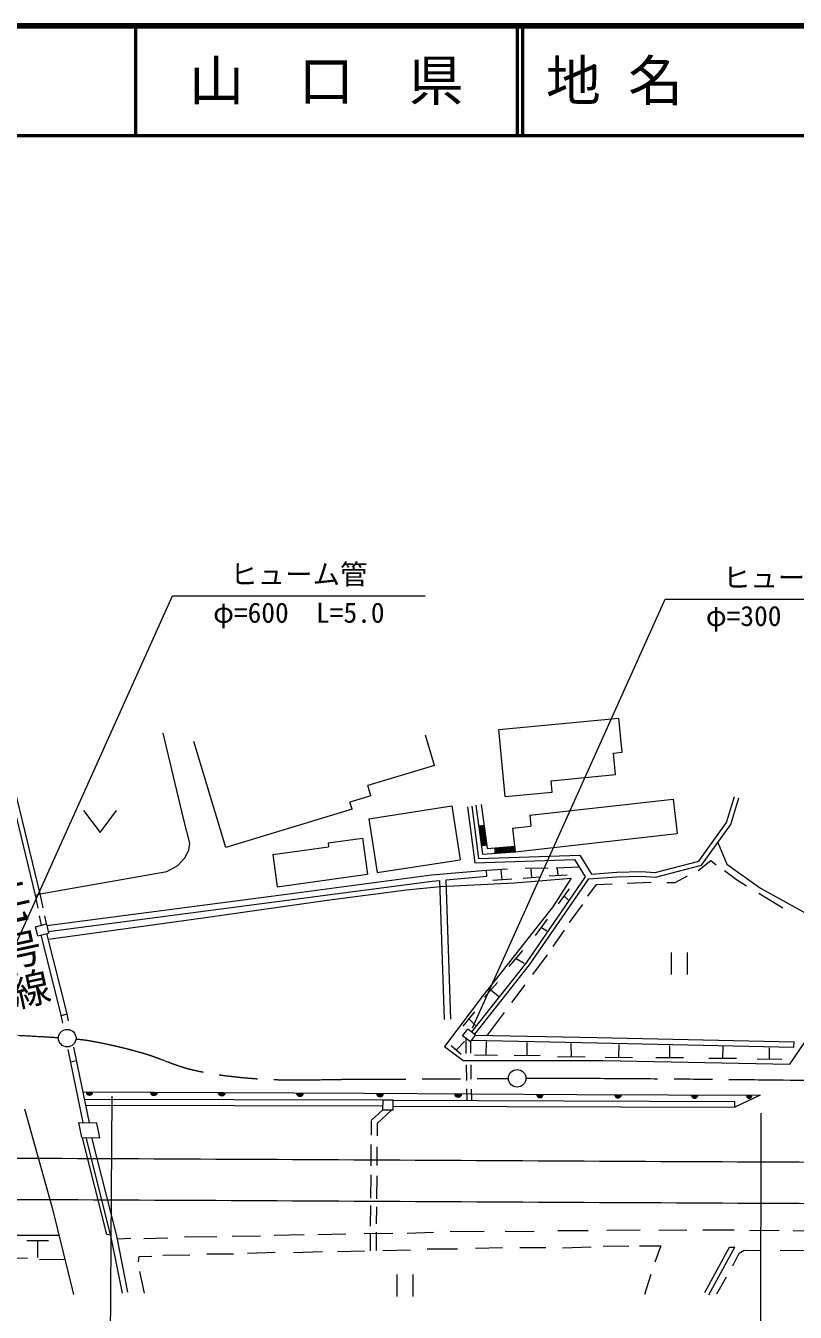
# Model space of a CAD drawing. Units: millimetres, scale not verified. Extents: x 40000 to 680000, y 20000 to 380000.
# Drawn here: x 322996 to 393096, y 262798 to 380000 of the extents above; entities that cross this region are included whole.
import ezdxf
from ezdxf.enums import TextEntityAlignment as Align

# ---------------------------------------------------------------- set-up
doc = ezdxf.new("R2010")
doc.units = ezdxf.units.MM
doc.header["$LTSCALE"] = 1000
doc.linetypes.add('CHAIN', pattern=[18.5, 12, -1.5, 3.5, -1.5])
for name, color, linetype, lineweight in [('M-BGD', 7, 'Continuous', 13), ('M-BMK', 2, 'CHAIN', 13), ('M-BMK-SRVR', 3, 'Continuous', 13), ('M-STR-HTXT', 7, 'Continuous', 13), ('M-TTL', 2, 'Continuous', 140), ('M-TTL-LINE', 7, 'Continuous', 50)]:
    doc.layers.add(name, color=color, linetype=linetype, lineweight=lineweight)
doc.layers.add('M-BGD-HTXT', color=7, linetype='Continuous')
doc.layers.add('M-TTL-TXT', color=7, linetype='Continuous')
doc.styles.add('@ＭＳ ゴシック', font='')
doc.styles.add('ＭＳ ゴシック', font='')
doc.styles.get('@ＭＳ ゴシック').set_extended_font_data('@MS Gothic')
doc.styles.get('ＭＳ ゴシック').set_extended_font_data('MS Gothic')

# ---------------------------------------------------------------- blocks, each defined once
blk = doc.blocks.new('田')
at = {"color": 7, "linetype": 'Continuous', "lineweight": 13}
for p, q in [((-0.75, 1), (-0.75, -1)), ((0.75, -1), (0.75, 1))]:
    blk.add_line(p, q, dxfattribs=at)
blk = doc.blocks.new('畑')
at = {"color": 7, "linetype": 'Continuous', "lineweight": 13}
for p, q in [((-1.5, 1), (0, -1)), ((0, -1), (1.5, 1))]:
    blk.add_line(p, q, dxfattribs=at)

msp = doc.modelspace()

# ---------------------------------------------------------------- linework, layer by layer
at = {"layer": 'M-BGD'}
for p, q in [((366107, 315892), (377035, 316922)), ((377327, 313814), (377035, 316922)), ((337384, 307664), (335524, 315559)), ((360247, 312621), (359417, 315367)), ((366683, 309779), (366107, 315892)), ((323874, 300806), (320618, 314238)), ((324323, 300905), (321065, 314347)), ((341233, 305142), (338316, 314796)), ((376548, 313740), (377327, 313814)), ((376733, 311776), (376548, 313740)), ((360247, 312621), (354152, 310778)), ((370865, 311223), (376733, 311776)), ((354434, 309847), (354152, 310778)), ((370963, 310182), (370865, 311223)), ((354434, 309847), (352531, 309272)), ((366683, 309779), (370963, 310182)), ((368902, 308069), (381980, 309549)), ((381980, 309549), (382334, 306424)), ((386843, 307418), (387547, 309790)), ((387225, 307230), (387950, 309671)), ((352729, 308616), (341233, 305142)), ((352729, 308616), (352531, 309272)), ((354247, 307749), (361799, 308922)), ((361799, 308922), (362559, 304026)), ((363252, 308845), (363900, 303753)), ((363629, 308893), (364234, 304144)), ((363988, 308982), (364598, 304520)), ((364484, 309050), (364992, 305331)), ((337943, 305544), (337384, 307664)), ((354247, 307749), (355007, 302853)), ((364292, 307130), (364546, 305270)), ((364342, 307136), (364596, 305277)), ((364391, 307143), (364645, 305284)), ((364441, 307150), (364695, 305290)), ((364490, 307157), (364744, 305297)), ((364540, 307163), (364794, 305304)), ((364589, 307170), (364844, 305311)), ((364639, 307177), (364893, 305318)), ((364688, 307184), (364943, 305324)), ((367349, 306903), (369012, 307091)), ((368902, 308069), (369012, 307091)), ((384303, 303898), (386843, 307418)), ((384555, 303530), (387225, 307230)), ((350535, 305562), (353662, 305998)), ((353662, 305998), (354120, 302710)), ((367349, 306903), (367592, 304755)), ((367592, 304755), (382334, 306424)), ((337498, 304196), (337841, 304882)), ((337841, 304882), (337943, 305544)), ((345503, 304487), (350586, 305196)), ((350535, 305562), (350586, 305196)), ((364598, 304520), (367592, 304755)), ((364992, 305331), (365030, 305055)), ((365030, 305055), (367553, 305253)), ((365686, 305057), (367557, 305204)), ((365690, 305007), (367561, 305154)), ((365694, 304957), (367565, 305104)), ((365698, 304907), (367569, 305054)), ((365702, 304857), (367573, 305004)), ((365706, 304807), (367577, 304954)), ((365710, 304758), (367581, 304904)), ((365713, 304708), (367584, 304855)), ((365717, 304658), (367588, 304805)), ((386050, 305602), (386874, 303627)), ((336850, 303509), (337498, 304196)), ((345503, 304487), (345910, 301566)), ((355007, 302853), (362559, 304026)), ((363900, 303753), (372997, 304039)), ((364234, 304144), (373458, 304434)), ((372997, 304039), (373969, 302475)), ((373458, 304434), (374524, 302719)), ((380320, 302848), (384303, 303898)), ((384259, 303036), (385395, 303943)), ((385395, 303943), (385903, 303545)), ((386874, 303627), (389925, 301428)), ((324323, 300905), (335861, 302956)), ((335861, 302956), (336850, 303509)), ((345910, 301566), (354120, 302710)), ((346751, 300894), (359948, 302642)), ((359948, 302642), (364963, 303080)), ((361282, 302196), (365012, 302523)), ((364963, 303080), (366896, 303194)), ((365012, 302523), (364963, 303080)), ((366411, 302199), (366313, 303106)), ((369863, 302428), (368310, 302324)), ((368498, 303252), (370596, 303271)), ((373969, 302475), (368574, 294645)), ((369087, 302376), (369029, 303177)), ((372326, 302623), (370678, 302536)), ((371321, 303290), (373416, 303365)), ((371502, 302579), (371444, 303212)), ((374258, 302277), (376851, 302481)), ((374524, 302719), (376830, 302901)), ((376830, 302901), (379055, 302940)), ((376851, 302481), (379044, 302520)), ((379044, 302520), (380360, 302424)), ((379055, 302940), (380320, 302848)), ((380360, 302424), (384555, 303530)), ((382168, 301936), (383293, 302547)), ((386655, 303045), (387742, 302224)), ((346824, 300338), (360009, 302085)), ((350444, 300338), (357671, 301288)), ((357671, 301288), (360743, 301582)), ((360009, 302085), (360724, 302147)), ((361150, 289480), (360724, 302147)), ((360743, 301582), (367508, 301930)), ((361710, 289499), (361282, 302196)), ((367271, 302251), (365551, 302147)), ((367508, 301930), (372677, 302350)), ((374258, 302277), (368855, 294437)), ((372677, 302350), (371017, 299737)), ((371528, 300009), (372543, 301382)), ((374215, 300716), (374997, 301765)), ((374997, 301765), (376427, 301822)), ((377781, 301898), (379955, 301994)), ((381386, 301955), (382168, 301936)), ((387742, 302224), (388658, 301633)), ((389925, 301428), (393930, 299225)), ((323874, 300806), (324323, 300905)), ((324117, 299599), (323874, 300806)), ((324577, 299648), (324323, 300905)), ((324907, 298042), (346751, 300894)), ((325046, 297495), (346824, 300338)), ((339373, 298765), (350444, 300338)), ((372035, 300696), (372427, 300344)), ((389783, 300985), (391976, 299650)), ((324428, 298057), (324253, 298927)), ((324875, 298170), (324723, 298920)), ((371017, 299737), (364619, 291607)), ((372518, 298313), (373757, 299953)), ((323875, 297916), (324875, 298170)), ((324084, 297092), (323875, 297916)), ((324875, 298170), (325084, 297346)), ((325062, 296785), (339373, 298765)), ((369436, 297110), (370535, 298603)), ((369985, 297856), (370476, 297558)), ((324084, 297092), (325084, 297346)), ((326234, 289855), (324397, 297172)), ((326770, 289978), (324930, 297307)), ((371030, 296120), (372079, 297607)), ((367042, 294283), (368284, 295764)), ((369180, 293568), (370514, 295360)), ((368574, 294645), (363603, 288338)), ((368855, 294437), (363881, 288126)), ((367663, 295023), (368393, 294612)), ((364783, 291489), (365965, 292838)), ((365374, 292164), (366071, 291600)), ((367272, 291025), (368493, 292614)), ((364619, 291607), (361148, 287021)), ((326380, 289142), (326234, 289855)), ((326237, 289844), (326770, 289978)), ((326897, 289357), (326770, 289978)), ((362839, 288871), (363902, 290161)), ((363370, 289516), (363987, 288879)), ((365055, 288034), (366599, 290101)), ((362787, 287979), (363259, 288599)), ((363971, 288057), (363259, 288599)), ((392591, 285390), (394765, 288565)), ((362216, 286677), (362952, 287460)), ((363499, 287436), (362787, 287979)), ((363073, 287761), (363097, 286383)), ((363499, 287436), (363971, 288057)), ((363499, 287436), (363517, 286387)), ((363611, 287584), (375044, 287345)), ((363971, 288057), (375054, 287825)), ((364930, 286206), (364983, 287473)), ((368678, 286186), (368685, 287380)), ((372699, 286060), (372679, 287287)), ((375044, 287345), (392980, 286954)), ((375054, 287825), (392990, 287434)), ((377018, 286000), (377044, 287194)), ((392980, 286954), (392990, 287434)), ((328238, 280073), (326874, 286731)), ((328802, 280065), (327390, 286951)), ((361148, 287021), (362846, 285743)), ((362676, 286283), (361756, 287071)), ((365980, 286200), (363879, 286212)), ((369854, 286198), (367502, 286174)), ((373947, 286042), (371451, 286078)), ((378260, 285988), (375776, 286012)), ((382903, 285962), (380408, 285985)), ((381656, 285973), (381675, 287101)), ((386492, 285920), (386519, 286995)), ((390752, 285841), (390738, 286902)), ((327645, 285706), (327107, 285596)), ((362846, 285743), (375599, 285733)), ((363114, 285354), (363139, 283924)), ((363535, 285347), (363557, 284046)), ((375599, 285733), (392591, 285390)), ((387758, 285920), (385226, 285920)), ((391886, 285829), (389617, 285853)), ((328226, 282874), (353829, 282747)), ((353829, 282747), (373195, 282633)), ((363152, 283167), (363170, 282088)), ((363572, 283136), (363590, 282087)), ((373195, 282633), (389901, 282576)), ((389901, 282576), (387599, 281470)), ((322898, 281326), (325404, 272322)), ((355547, 282116), (328370, 282172)), ((355543, 281576), (328481, 281631)), ((355541, 281245), (355547, 282116)), ((356467, 282110), (355547, 282116)), ((356461, 281239), (356467, 282110)), ((356463, 281570), (387599, 281470)), ((356467, 282110), (387600, 282010)), ((387599, 281470), (387600, 282010)), ((354463, 280206), (354452, 278937)), ((354469, 280256), (355541, 281245)), ((355011, 280009), (356346, 281240)), ((355541, 281245), (356461, 281239)), ((327848, 280079), (329484, 280055)), ((328116, 278725), (327848, 280079)), ((329751, 278701), (329488, 280032)), ((355011, 280009), (355002, 278874)), ((328116, 278725), (329751, 278701)), ((330394, 269884), (328167, 278692)), ((330786, 269639), (328490, 278720)), ((331293, 269753), (329028, 278712)), ((354445, 278087), (354429, 276135)), ((354993, 277871), (354979, 276171)), ((354422, 275305), (354404, 273189)), ((354971, 275220), (354954, 273139)), ((325404, 272322), (327335, 264427)), ((354399, 272531), (354383, 270633)), ((354948, 272416), (354934, 270860)), ((298228, 269852), (326015, 269827)), ((330741, 269815), (330394, 269884)), ((331797, 264528), (330786, 269639)), ((332307, 264629), (331293, 269753)), ((333740, 269509), (335940, 269572)), ((337453, 269661), (340402, 269712)), ((341788, 269725), (344369, 269776)), ((345628, 269827), (348348, 269877)), ((349607, 269890), (352150, 269954)), ((353828, 269966), (356447, 269992)), ((354377, 269943), (354364, 268409)), ((354928, 270094), (354914, 268421)), ((357731, 270011), (360134, 270106)), ((361660, 270144), (364768, 270182)), ((366656, 270182), (369326, 270163)), ((371481, 270240), (374246, 270240)), ((375924, 270278), (378976, 270297)), ((380654, 270278), (383228, 270297)), ((384678, 270297), (387519, 270297)), ((388930, 270259), (391638, 270278)), ((392916, 270240), (395681, 270221)), ((323087, 269337), (325076, 269337)), ((324082, 269337), (324072, 267785)), ((331343, 269502), (332571, 269547)), ((351406, 268349), (353866, 268407)), ((355525, 268435), (358042, 268493)), ((359558, 268578), (362333, 268578)), ((363964, 268636), (366424, 268693)), ((367997, 268693), (370371, 268693)), ((371887, 268664), (374519, 268750)), ((375606, 268807), (377923, 268836)), ((378896, 268836), (380841, 268864)), ((380841, 268864), (380297, 267377)), ((384849, 264587), (387112, 268733)), ((385236, 264376), (387604, 268716)), ((387112, 268733), (387604, 268716)), ((387974, 268168), (388431, 268454)), ((388431, 268454), (389938, 268416)), ((391711, 268435), (394191, 268454)), ((321058, 267745), (323156, 267726)), ((324262, 267612), (326552, 267631)), ((333263, 267396), (333340, 267892)), ((333340, 267892), (334484, 267917)), ((335488, 268006), (337942, 268044)), ((339506, 268121), (341937, 268121)), ((343196, 268178), (345713, 268264)), ((347401, 268235), (350033, 268321)), ((387421, 267043), (387974, 268168)), ((333810, 264548), (333390, 266519)), ((379926, 266233), (379353, 264402)), ((385952, 264487), (386829, 266013))]:
    msp.add_line(p, q, dxfattribs=at)
for centre, radius, start, end in [((328810, 282882), 311, 181.73387, 357.69847), ((328810, 282880), 249, 181.73387, 357.69847), ((328810, 282878), 187, 181.73387, 357.69847), ((328810, 282876), 124, 181.73387, 357.69847), ((328810, 282874), 62.2, 181.73387, 357.69847), ((334676, 282874), 332, 185.25899, 354.17335), ((334676, 282868), 266, 185.25899, 354.17335), ((334676, 282862), 199, 185.25899, 354.17335), ((334676, 282855), 133, 185.25899, 354.17335), ((334676, 282849), 66.4, 185.25899, 354.17335), ((340856, 282870), 358, 189.01863, 350.41371), ((340856, 282858), 286, 189.01863, 350.41371), ((340856, 282846), 215, 189.01863, 350.41371), ((340856, 282835), 143, 189.01863, 350.41371), ((340856, 282823), 71.6, 189.01863, 350.41371), ((347970, 282818), 342, 186.70571, 352.72663), ((347970, 282810), 273, 186.70571, 352.72663), ((347970, 282801), 205, 186.70571, 352.72663), ((347970, 282793), 137, 186.70571, 352.72663), ((347970, 282785), 68.3, 186.70571, 352.72663), ((355274, 282756), 317, 182.71971, 356.60324), ((355274, 282752), 254, 182.71971, 356.60324), ((355274, 282749), 190, 182.71971, 356.60324), ((355274, 282746), 127, 182.71971, 356.60324), ((355274, 282742), 63.4, 182.71971, 356.60324), ((362382, 282742), 345, 187.12243, 352.20052), ((362381, 282733), 276, 187.12243, 352.20052), ((362381, 282724), 207, 187.12243, 352.20052), ((362381, 282715), 138, 187.12243, 352.20052), ((362381, 282706), 69, 187.12243, 352.20052), ((369822, 282658), 305, 180.62509, 358.69786), ((369822, 282657), 244, 180.62509, 358.69786), ((369822, 282656), 183, 180.62509, 358.69786), ((369822, 282655), 122, 180.62509, 358.69786), ((369822, 282654), 61, 180.62509, 358.69786), ((376944, 282617), 297, 179.15845, 0.44912), ((376944, 282618), 237, 179.15845, 0.44912), ((376944, 282618), 178, 179.15845, 0.44912), ((376944, 282619), 119, 179.15845, 0.44912), ((376944, 282620), 59.3, 179.15845, 0.44912), ((383927, 282587), 291, 178.05299, 1.55458), ((383927, 282589), 233, 178.05299, 1.55458), ((383927, 282591), 175, 178.05299, 1.55458), ((383927, 282593), 116, 178.05299, 1.55458), ((383927, 282595), 58.2, 178.05299, 1.55458), ((388900, 282512), 233, 163.09592, 16.51164), ((388900, 282526), 186, 163.09592, 16.51164), ((388900, 282539), 140, 163.09592, 16.51164), ((388900, 282552), 93.2, 163.09592, 16.51164), ((388900, 282566), 46.6, 163.09592, 16.51164)]:
    msp.add_arc(centre, radius, start, end, dxfattribs=at)
for points in [[(67202, 277547), (75944, 277546), (84686, 277569), (93429, 277544), (105114, 277511), (116800, 277376), (128485, 277351), (139155, 277329), (149825, 277401), (160495, 277394), (171730, 277387), (182965, 277359), (194199, 277308), (207487, 277248), (220774, 277109), (234061, 277051), (262016, 276928), (289971, 276955), (317926, 276858), (347758, 276754), (377590, 276524), (407423, 276439), (447985, 276324), (488548, 276420), (529111, 276316), (542438, 276282), (555765, 276207), (569092, 276152)], [(67218, 273785), (75961, 273784), (84703, 273807), (93446, 273782), (105131, 273749), (116816, 273613), (128502, 273589), (139172, 273567), (149842, 273638), (160512, 273632), (171746, 273625), (182981, 273597), (194216, 273546), (207504, 273486), (220791, 273347), (234078, 273289), (262033, 273166), (289988, 273193), (317943, 273095), (347775, 272991), (377607, 272762), (407439, 272677), (448002, 272562), (488565, 272588), (529128, 272554), (542438, 272543), (555749, 272536), (569060, 272527)]]:
    msp.add_open_spline(points, degree=3, knots=[0, 0, 0, 0, 1, 1, 1, 2, 2, 2, 3, 3, 3, 4, 4, 4, 5, 5, 5, 6, 6, 6, 7, 7, 7, 8, 8, 8, 9, 9, 9, 9], dxfattribs=at)
at = {"layer": 'M-BMK'}
for points, knots in [([(322286, 288031), (322978, 287997), (323670, 287960), (324362, 287921), (324902, 287890), (325442, 287854), (325981, 287821)], [0, 0, 0, 0, 1, 1, 1, 2, 2, 2, 2]), ([(327569, 287699), (327970, 287660), (328371, 287619), (328768, 287549), (330396, 287259), (332011, 286886), (333602, 286433), (335113, 286003), (336536, 285282), (338064, 284917), (339976, 284461), (341941, 284232), (343900, 284087), (347052, 283855), (350222, 284031), (353383, 284030), (357908, 284029), (362434, 284080), (366959, 284107)], [0, 0, 0, 0, 1, 1, 1, 2, 2, 2, 3, 3, 3, 4, 4, 4, 5, 5, 5, 6, 6, 6, 6]), ([(368559, 284115), (370062, 284122), (371565, 284127), (373068, 284121), (386985, 284060), (400902, 283840), (414818, 283706), (427214, 283586), (439610, 283455), (452006, 283358), (457298, 283316), (462590, 283287), (467883, 283257)], [0, 0, 0, 0, 1, 1, 1, 2, 2, 2, 3, 3, 3, 4, 4, 4, 4])]:
    msp.add_open_spline(points, degree=3, knots=knots, dxfattribs=at)
at = {"layer": 'M-BMK-SRVR'}
for centre in [(326777, 287773), (367759, 284111)]:
    msp.add_circle(centre, 800, dxfattribs=at)
at = {"layer": 'M-STR-HTXT'}
for p, q in [((320672, 293156), (336375, 328066)), ((336375, 328066), (359375, 328066)), ((363707, 288715), (381260, 327764)), ((381260, 327764), (404260, 327764)), ((330846, 282497), (330595, 245885)), ((389928, 246004), (389993, 280941))]:
    msp.add_line(p, q, dxfattribs=at)
at = {"layer": 'M-TTL'}
msp.add_line((680000, 380000), (40000, 380000), dxfattribs=at)
at = {"layer": 'M-TTL-LINE'}
for p, q in [((333000, 380000), (333000, 370000)), ((367750, 380000), (367750, 370000)), ((368250, 380000), (368250, 370000)), ((40000, 370000), (680000, 370000))]:
    msp.add_line(p, q, dxfattribs=at)

# ---------------------------------------------------------------- block references
at = {"layer": 'M-BGD', "xscale": 1000, "yscale": 1000}
for name, p in [('畑', (329769, 307497)), ('田', (382528, 294563)), ('田', (357553, 265234))]:
    msp.add_blockref(name, p, dxfattribs=at)

# ---------------------------------------------------------------- texts
at = {"layer": 'M-BGD-HTXT', "style": '@ＭＳ ゴシック', "width": 1.05}
msp.add_text('市道道ノ上1号線', height=2566, rotation=282.18, dxfattribs=at).set_placement((318860, 303507), align=Align.BOTTOM_CENTER)
at = {"layer": 'M-STR-HTXT', "style": 'ＭＳ ゴシック'}
for s, p in [('ヒューム管', (347875, 328566)), ('ヒューム管', (392760, 328264)), ('φ=600  L=5.0', (347875, 325066)), ('φ=300  L=5.5', (392760, 324764))]:
    msp.add_text(s, height=1833, dxfattribs=at).set_placement(p, align=Align.BOTTOM_CENTER)
at = {"layer": 'M-TTL-TXT', "style": 'ＭＳ ゴシック'}
msp.add_text('山\u3000口\u3000県', height=3666, dxfattribs=at).set_placement((350375, 375000), align=Align.MIDDLE_CENTER)
msp.add_text('地 名', height=3666, dxfattribs=at).set_placement((370380, 375000), align=Align.MIDDLE_LEFT)

doc.saveas('drawing.dxf')
